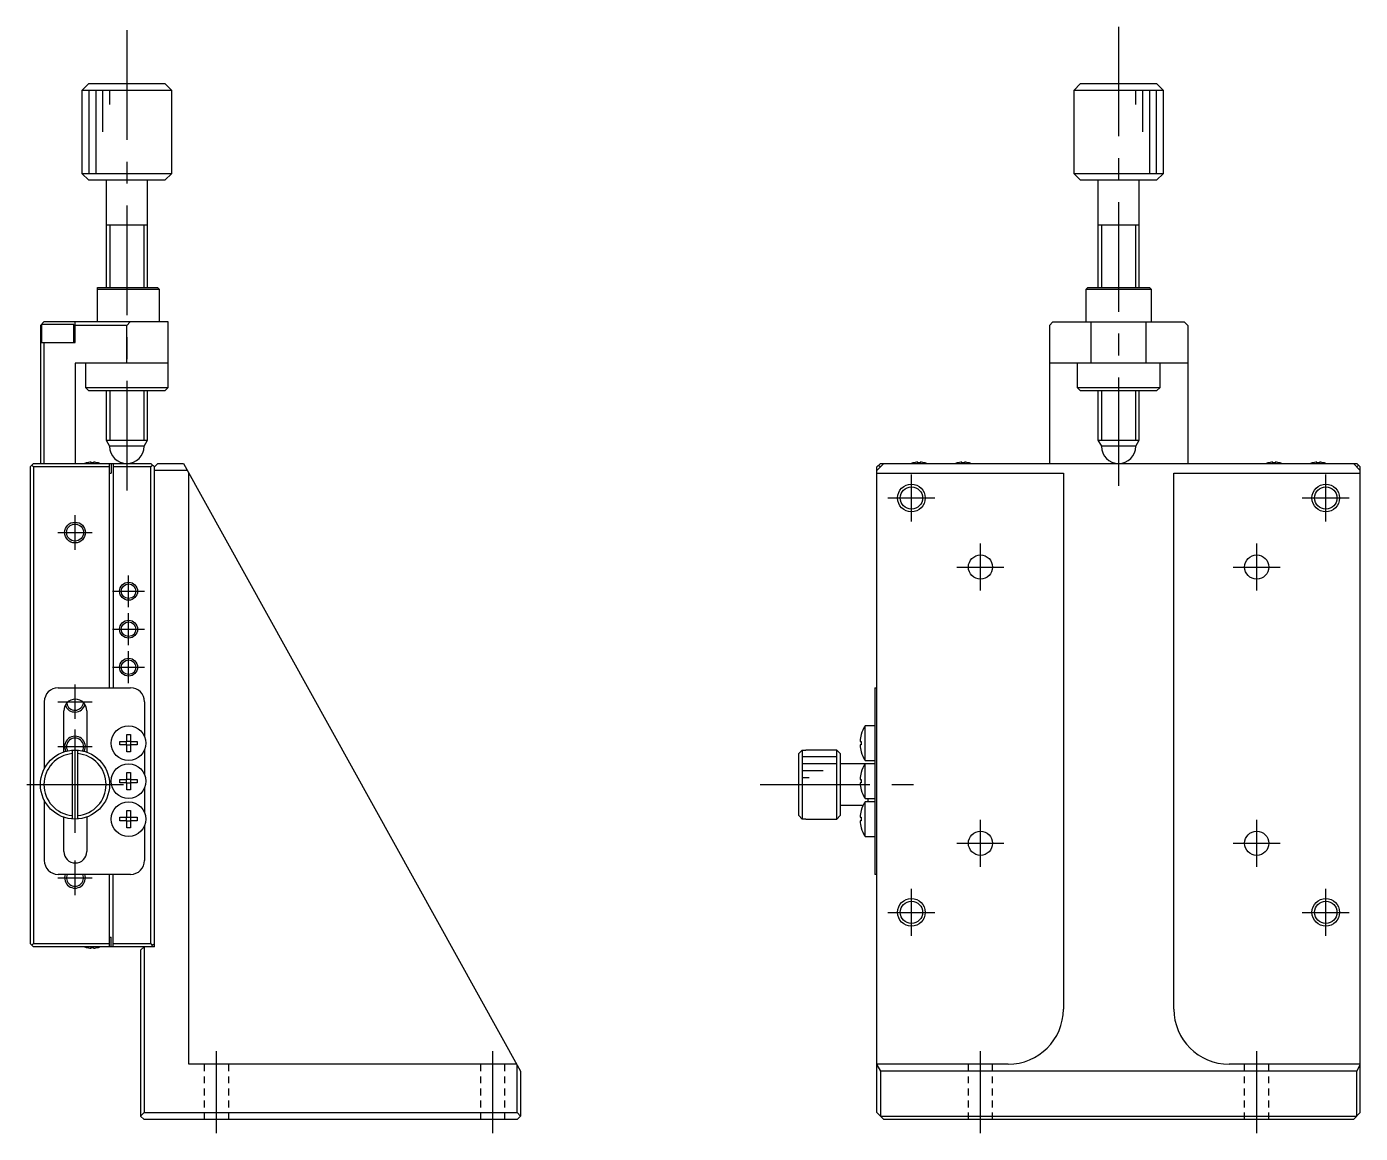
# Model space of a CAD drawing. Extents: x 0 to 447, y -8 to 380.
# Drawn here: x 254.3 to 447.4, y 119.3 to 279.6 of the extents above; entities that cross this region are included whole.
import ezdxf

# ---------------------------------------------------------------- set-up
doc = ezdxf.new("R2010")
doc.units = 0
doc.header["$LTSCALE"] = 0.5
doc.linetypes.add('CENTER', pattern=[50.8, 31.75, -6.35, 6.35, -6.35])
doc.linetypes.add('DASHED', pattern=[3.5, 2, -1.5])
for name, color, linetype in [('MSM_CENTER', 1, 'CENTER'), ('MSM_CONTINUOUS', 7, 'CONTINUOUS'), ('MSM_DASHED', 4, 'DASHED'), ('MSM_NARROW', 5, 'CONTINUOUS')]:
    doc.layers.add(name, color=color, linetype=linetype)

msp = doc.modelspace()

# ---------------------------------------------------------------- linework, layer by layer
at = {"layer": 'MSM_CENTER'}
for p, q in [((268.796504, 279.095783), (268.796504, 209.595783)), ((412.402574, 279.595783), (412.402574, 213.095783)), ((382.402574, 207.945783), (382.402574, 214.745783)), ((442.402574, 207.945783), (442.402574, 214.745783)), ((379.002574, 211.345783), (385.802574, 211.345783)), ((439.002574, 211.345783), (445.802574, 211.345783)), ((261.296504, 203.845783), (261.296504, 208.845783)), ((258.796504, 206.345783), (263.796504, 206.345783)), ((392.402574, 197.945783), (392.402574, 204.745783)), ((432.402574, 197.945783), (432.402574, 204.745783)), ((389.002574, 201.345783), (395.802574, 201.345783)), ((429.002574, 201.345783), (435.802574, 201.345783)), ((269.046504, 195.545783), (269.046504, 200.145783)), ((266.746504, 197.845783), (271.346504, 197.845783)), ((269.046504, 190.045783), (269.046504, 194.645783)), ((266.746504, 192.345783), (271.346504, 192.345783)), ((269.046504, 184.545783), (269.046504, 189.145783)), ((266.746504, 186.845783), (271.346504, 186.845783)), ((261.296504, 179.345783), (261.296504, 184.345783)), ((258.796504, 181.845783), (263.796504, 181.845783)), ((261.296504, 162.845783), (261.296504, 177.845783)), ((258.796504, 175.345783), (263.796504, 175.345783)), ((254.296504, 169.845783), (268.296504, 169.845783)), ((360.502574, 169.845783), (383.502574, 169.845783)), ((392.402574, 157.945783), (392.402574, 164.745783)), ((432.402574, 157.945783), (432.402574, 164.745783)), ((389.002574, 161.345783), (395.802574, 161.345783)), ((429.002574, 161.345783), (435.802574, 161.345783)), ((261.296504, 153.845783), (261.296504, 158.845783)), ((258.796504, 156.345783), (263.796504, 156.345783)), ((382.402574, 147.945783), (382.402574, 154.745783)), ((442.402574, 147.945783), (442.402574, 154.745783)), ((379.002574, 151.345783), (385.802574, 151.345783)), ((439.002574, 151.345783), (445.802574, 151.345783)), ((281.796504, 119.345783), (281.796504, 131.247807)), ((321.796504, 119.345783), (321.796504, 131.247807)), ((392.402574, 119.345783), (392.402574, 131.247807)), ((432.402574, 119.345783), (432.402574, 131.247807))]:
    msp.add_line(p, q, dxfattribs=at)
at = {"layer": 'MSM_CONTINUOUS'}
for p, q in [((263.296504, 271.345783), (262.296504, 270.345783)), ((263.296504, 271.345783), (274.296504, 271.345783)), ((275.296504, 270.345783), (274.296504, 271.345783)), ((406.902574, 271.345783), (405.902574, 270.345783)), ((406.902574, 271.345783), (417.902574, 271.345783)), ((418.902574, 270.345783), (417.902574, 271.345783)), ((262.296504, 270.345783), (262.296504, 258.345783)), ((275.296504, 270.345783), (262.296504, 270.345783)), ((275.296504, 258.345783), (275.296504, 270.345783)), ((405.902574, 270.345783), (405.902574, 258.345783)), ((418.902574, 270.345783), (405.902574, 270.345783)), ((418.902574, 258.345783), (418.902574, 270.345783)), ((262.296504, 258.345783), (275.296504, 258.345783)), ((262.296504, 258.345783), (263.296504, 257.345783)), ((274.296504, 257.345783), (263.296504, 257.345783)), ((265.796504, 257.345783), (265.796504, 241.845783)), ((271.796504, 241.845783), (271.796504, 257.345783)), ((274.296504, 257.345783), (275.296504, 258.345783)), ((405.902574, 258.345783), (418.902574, 258.345783)), ((405.902574, 258.345783), (406.902574, 257.345783)), ((417.902574, 257.345783), (406.902574, 257.345783)), ((409.402574, 257.345783), (409.402574, 241.845802)), ((415.402574, 241.845802), (415.402574, 257.345783)), ((417.902574, 257.345783), (418.902574, 258.345783)), ((271.796509, 250.845783), (265.796499, 250.845783)), ((415.402579, 250.845783), (409.402569, 250.845783)), ((264.546504, 241.845783), (273.246504, 241.845783)), ((264.546504, 236.845783), (264.546504, 241.845783)), ((273.546504, 241.545783), (264.546504, 241.545783)), ((273.546504, 241.545783), (273.246504, 241.845783)), ((273.546504, 236.845783), (273.546504, 241.545783)), ((407.952574, 241.845783), (407.652574, 241.545783)), ((417.152574, 241.545783), (407.652574, 241.545783)), ((407.652574, 241.545783), (407.652574, 236.845783)), ((407.952574, 241.845783), (416.852574, 241.845783)), ((417.152574, 241.545783), (416.852574, 241.845783)), ((417.152574, 236.845783), (417.152574, 241.545783)), ((256.296504, 236.345783), (256.796504, 236.845783)), ((256.296504, 236.345783), (256.296504, 216.345783)), ((256.446504, 236.445783), (256.446504, 233.845783)), ((261.146504, 236.445783), (256.446504, 236.445783)), ((274.796504, 236.845783), (256.796504, 236.845783)), ((261.146504, 233.845783), (261.146504, 236.445783)), ((261.296504, 233.845783), (261.296504, 236.845783)), ((268.796504, 236.345783), (261.296504, 236.345783)), ((268.796502, 230.845783), (268.796504, 236.345783)), ((269.296504, 236.845783), (268.796504, 236.345783)), ((274.796504, 227.345783), (274.796504, 236.845783)), ((402.402574, 236.345783), (402.902574, 236.845783)), ((402.402574, 236.345783), (402.402574, 216.345783)), ((402.902574, 236.845783), (421.902574, 236.845783)), ((408.402574, 236.845783), (408.402574, 230.845783)), ((416.402574, 230.845783), (416.402574, 236.845783)), ((422.402574, 236.345783), (421.902574, 236.845783)), ((422.402574, 236.345783), (422.402574, 216.345783)), ((256.296504, 233.845783), (261.296504, 233.845783)), ((256.796504, 233.845783), (256.796504, 216.345783)), ((261.296504, 230.845783), (261.296504, 216.345783)), ((274.796504, 230.845783), (261.296504, 230.845783)), ((262.796504, 230.845783), (262.796504, 227.345783)), ((422.402574, 230.845783), (402.402572, 230.845783)), ((406.402574, 230.845783), (406.402574, 227.345783)), ((418.402574, 227.345783), (418.402574, 230.845783)), ((262.796504, 227.345783), (263.296504, 226.845783)), ((262.796504, 227.345783), (274.796504, 227.345783)), ((274.296504, 226.845783), (263.296504, 226.845783)), ((265.796504, 226.845783), (265.796504, 219.711808)), ((271.796504, 219.711808), (271.796504, 226.845783)), ((274.296504, 226.845783), (274.796504, 227.345783)), ((406.402574, 227.345783), (418.402574, 227.345783)), ((406.402574, 227.345783), (406.902574, 226.845783)), ((417.902574, 226.845783), (406.902574, 226.845783)), ((409.402574, 226.845764), (409.402574, 219.711808)), ((415.402574, 219.711808), (415.402574, 226.845764)), ((417.902574, 226.845783), (418.402574, 227.345783)), ((265.796504, 219.711808), (271.796504, 219.711808)), ((265.796504, 219.711808), (266.296504, 218.845783)), ((271.296504, 218.845783), (266.296504, 218.845783)), ((271.296504, 218.845783), (271.796504, 219.711808)), ((409.402574, 219.711808), (415.402574, 219.711808)), ((409.402574, 219.711808), (409.902574, 218.845783)), ((414.902574, 218.845783), (409.902574, 218.845783)), ((414.902574, 218.845783), (415.402574, 219.711808)), ((255.296504, 216.345783), (254.796504, 215.845783)), ((255.296504, 216.345783), (272.296504, 216.345783)), ((262.910142, 216.415305), (262.907888, 216.419927)), ((263.616504, 216.415305), (263.616504, 216.535642)), ((263.976504, 216.415305), (263.616504, 216.415305)), ((263.976504, 216.535642), (263.976504, 216.415305)), ((264.685119, 216.419927), (264.682865, 216.415305)), ((266.296504, 183.845783), (266.296504, 216.345783)), ((266.546504, 216.345783), (266.546504, 214.945783)), ((266.796504, 216.345783), (266.796504, 183.845783)), ((272.296504, 216.345783), (272.796504, 215.845783)), ((272.796504, 215.845783), (273.296504, 216.345783)), ((273.296504, 216.345783), (277.017307, 216.345783)), ((277.017307, 216.345783), (325.796504, 128.345783)), ((378.402574, 216.345783), (377.402574, 215.345783)), ((377.402574, 215.845783), (377.902574, 216.345783)), ((377.902574, 216.345783), (446.902574, 216.345783)), ((382.616213, 216.415305), (382.613958, 216.419927)), ((383.322574, 216.415305), (383.322574, 216.535642)), ((383.682574, 216.415305), (383.322574, 216.415305)), ((383.682574, 216.535642), (383.682574, 216.415305)), ((384.39119, 216.419927), (384.388936, 216.415305)), ((389.016213, 216.415305), (389.013958, 216.419927)), ((389.722574, 216.415305), (389.722574, 216.535642)), ((390.082574, 216.415305), (389.722574, 216.415305)), ((390.082574, 216.535642), (390.082574, 216.415305)), ((390.79119, 216.419927), (390.788936, 216.415305)), ((434.016213, 216.415305), (434.013958, 216.419927)), ((434.722574, 216.415305), (434.722574, 216.535642)), ((435.082574, 216.415305), (434.722574, 216.415305)), ((435.082574, 216.535642), (435.082574, 216.415305)), ((435.79119, 216.419927), (435.788936, 216.415305)), ((440.416213, 216.415305), (440.413958, 216.419927)), ((441.122574, 216.415305), (441.122574, 216.535642)), ((441.482574, 216.415305), (441.122574, 216.415305)), ((441.482574, 216.535642), (441.482574, 216.415305)), ((442.19119, 216.419927), (442.188936, 216.415305)), ((447.402574, 215.345783), (446.402574, 216.345783)), ((447.402574, 215.845783), (446.902574, 216.345783)), ((254.796504, 215.845783), (254.796504, 146.845783)), ((255.296504, 215.845783), (255.046504, 216.095783)), ((255.296504, 215.845783), (255.296504, 146.845783)), ((266.296504, 215.845783), (255.296504, 215.845783)), ((266.296504, 214.945783), (266.546504, 214.945783)), ((272.296504, 215.845783), (266.796504, 215.845783)), ((272.546504, 216.095783), (272.296504, 215.845783)), ((272.296504, 146.845783), (272.296504, 215.845783)), ((272.796504, 146.345783), (272.796504, 215.845783)), ((277.571616, 215.345783), (272.796504, 215.345783)), ((277.796504, 129.345783), (277.796504, 214.940075)), ((377.402574, 122.345783), (377.402574, 215.845783)), ((377.402574, 214.940075), (404.402574, 214.940075)), ((377.652574, 216.095783), (377.902574, 215.845783)), ((404.402574, 214.940075), (404.402574, 137.345783)), ((420.402574, 214.940075), (447.402574, 214.940075)), ((420.402574, 137.345783), (420.402574, 214.940075)), ((446.902574, 215.845783), (447.152574, 216.095783)), ((447.402574, 122.345783), (447.402574, 215.845783)), ((258.846504, 183.845783), (269.346504, 183.845783)), ((377.102572, 183.845783), (377.102572, 156.845783)), ((377.102574, 183.845783), (377.402574, 183.845783)), ((256.846504, 181.845783), (256.846504, 172.125586)), ((271.346504, 181.845783), (271.346504, 176.825579)), ((259.696504, 174.582871), (259.696504, 180.545783)), ((262.996504, 180.545783), (262.996504, 174.54791)), ((377.102574, 178.345783), (375.710917, 178.345783)), ((375.710917, 173.345783), (375.710917, 178.345783)), ((267.787914, 176.105783), (268.786504, 176.105783)), ((267.787914, 175.585783), (267.787914, 176.105783)), ((268.745129, 175.585783), (268.745129, 176.105783)), ((268.786504, 177.104372), (269.306504, 177.104372)), ((268.786504, 176.105783), (268.786504, 177.104372)), ((268.786504, 176.147158), (269.306504, 176.147158)), ((269.306504, 177.104372), (269.306504, 176.105783)), ((269.306504, 176.105783), (270.305093, 176.105783)), ((269.347878, 176.105783), (269.347878, 175.585783)), ((270.305093, 176.105783), (270.305093, 175.585783)), ((374.967622, 176.105783), (375.139994, 176.105783)), ((375.133138, 177.107716), (375.139994, 177.104372)), ((375.139994, 176.105783), (375.139994, 175.585783)), ((260.896504, 174.829757), (260.896504, 164.861809)), ((261.696504, 164.861809), (261.696504, 174.829757)), ((268.786504, 175.585783), (267.787914, 175.585783)), ((268.786504, 174.587193), (268.786504, 175.585783)), ((269.306504, 175.544408), (268.786504, 175.544408)), ((269.306504, 174.587193), (268.786504, 174.587193)), ((269.306504, 175.585783), (269.306504, 174.587193)), ((270.305093, 175.585783), (269.306504, 175.585783)), ((271.346504, 174.865987), (271.346504, 171.325579)), ((366.102574, 174.32797), (366.602574, 174.829757)), ((366.102574, 165.363596), (366.102574, 174.32797)), ((366.602574, 174.829757), (366.602574, 164.861809)), ((366.602574, 174.829757), (367.102574, 174.829757)), ((367.102574, 174.829757), (367.102574, 174.845783)), ((371.602574, 174.845783), (367.102574, 174.845783)), ((371.602574, 164.845783), (371.602574, 174.845783)), ((372.102574, 174.345783), (371.602574, 174.845783)), ((372.102574, 174.345783), (372.102574, 165.345783)), ((375.139994, 175.585783), (374.967622, 175.585783)), ((375.139994, 174.587193), (375.133138, 174.58385)), ((377.102574, 172.845783), (372.102574, 172.845783)), ((375.710917, 173.345783), (377.102574, 173.345783)), ((375.710917, 167.845783), (375.710917, 172.845783)), ((267.787914, 170.605783), (268.786504, 170.605783)), ((267.787914, 170.085783), (267.787914, 170.605783)), ((268.786504, 170.085783), (267.787914, 170.085783)), ((268.745129, 170.085783), (268.745129, 170.605783)), ((268.786504, 171.604372), (269.306504, 171.604372)), ((268.786504, 170.605783), (268.786504, 171.604372)), ((268.786504, 170.647158), (269.306504, 170.647158)), ((268.786504, 169.087193), (268.786504, 170.085783)), ((269.306504, 170.044408), (268.786504, 170.044408)), ((269.306504, 171.604372), (269.306504, 170.605783)), ((269.306504, 170.605783), (270.305093, 170.605783)), ((269.306504, 170.085783), (269.306504, 169.087193)), ((270.305093, 170.085783), (269.306504, 170.085783)), ((269.347878, 170.605783), (269.347878, 170.085783)), ((270.305093, 170.605783), (270.305093, 170.085783)), ((374.967622, 170.605783), (375.139994, 170.605783)), ((375.139994, 170.085783), (374.967622, 170.085783)), ((375.133138, 171.607716), (375.139994, 171.604372)), ((375.139994, 170.605783), (375.139994, 170.085783)), ((269.306504, 169.087193), (268.786504, 169.087193)), ((271.346504, 169.365987), (271.346504, 165.825579)), ((375.139994, 169.087193), (375.133138, 169.08385)), ((256.846504, 167.56598), (256.846504, 158.845783)), ((268.786504, 166.104372), (269.306504, 166.104372)), ((268.786504, 165.105783), (268.786504, 166.104372)), ((269.306504, 166.104372), (269.306504, 165.105783)), ((372.102574, 166.845783), (375.421445, 166.845783)), ((375.133138, 166.107716), (375.139994, 166.104372)), ((375.710917, 167.845783), (377.102574, 167.845783)), ((377.102574, 167.345783), (375.710917, 167.345783)), ((375.710917, 162.345783), (375.710917, 167.345783)), ((376.102574, 167.845783), (376.102574, 167.345783)), ((259.696504, 160.145783), (259.696504, 165.108695)), ((262.996504, 165.143656), (262.996504, 160.145783)), ((267.787914, 165.105783), (268.786504, 165.105783)), ((267.787914, 164.585783), (267.787914, 165.105783)), ((268.786504, 164.585783), (267.787914, 164.585783)), ((268.745129, 164.585783), (268.745129, 165.105783)), ((268.786504, 165.147158), (269.306504, 165.147158)), ((268.786504, 163.587193), (268.786504, 164.585783)), ((269.306504, 164.544408), (268.786504, 164.544408)), ((269.306504, 165.105783), (270.305093, 165.105783)), ((269.306504, 164.585783), (269.306504, 163.587193)), ((270.305093, 164.585783), (269.306504, 164.585783)), ((269.347878, 165.105783), (269.347878, 164.585783)), ((270.305093, 165.105783), (270.305093, 164.585783)), ((366.602574, 164.861809), (366.102574, 165.363596)), ((367.102574, 164.861809), (366.602574, 164.861809)), ((367.102574, 164.845783), (367.102574, 164.861809)), ((367.102574, 164.845783), (371.602574, 164.845783)), ((371.602574, 164.845783), (372.102574, 165.345783)), ((374.967622, 165.105783), (375.139994, 165.105783)), ((375.139994, 164.585783), (374.967622, 164.585783)), ((375.139994, 165.105783), (375.139994, 164.585783)), ((269.306504, 163.587193), (268.786504, 163.587193)), ((271.346504, 163.865987), (271.346504, 158.845783)), ((375.139994, 163.587193), (375.133138, 163.58385)), ((375.710917, 162.345783), (377.102574, 162.345783)), ((269.346504, 156.845783), (258.846504, 156.845783)), ((266.296504, 146.345783), (266.296504, 156.845783)), ((266.796504, 146.345783), (266.796504, 156.845783)), ((377.402574, 156.845783), (377.102574, 156.845783)), ((255.296504, 146.345783), (254.796504, 146.845783)), ((255.046504, 146.595783), (255.296504, 146.845783)), ((255.296504, 146.845783), (266.296504, 146.845783)), ((266.296504, 147.745783), (266.546504, 147.745783)), ((266.546504, 146.345783), (266.546504, 147.745783)), ((266.796504, 146.845783), (272.296504, 146.845783)), ((272.296504, 146.845783), (272.546504, 146.595783)), ((272.796504, 146.845783), (272.296504, 146.345783)), ((272.796504, 146.345783), (255.296504, 146.345783)), ((262.907888, 146.271639), (262.910142, 146.276261)), ((263.616504, 146.276261), (263.976504, 146.276261)), ((263.616504, 146.155924), (263.616504, 146.276261)), ((263.976504, 146.155924), (263.976504, 146.276261)), ((264.682865, 146.276261), (264.685119, 146.271639)), ((270.796504, 145.845783), (271.296504, 146.345783)), ((270.796504, 145.845783), (270.796504, 121.845783)), ((271.296504, 146.345783), (271.296504, 122.345783)), ((325.242194, 129.345783), (277.796504, 129.345783)), ((325.296504, 122.345783), (325.296504, 129.247807)), ((325.796504, 128.345783), (325.796504, 121.845783)), ((396.402574, 129.345783), (377.402574, 129.345783)), ((377.402574, 129.247807), (377.902574, 128.345783)), ((446.902574, 128.345783), (377.902574, 128.345783)), ((377.902574, 128.345783), (377.902574, 121.845783)), ((447.402574, 129.345783), (428.402574, 129.345783)), ((446.902574, 128.345783), (447.402574, 129.247807)), ((446.902574, 121.845783), (446.902574, 128.345783)), ((271.296504, 122.345783), (270.796504, 121.845783)), ((271.296504, 121.345783), (270.796504, 121.845783)), ((271.296504, 122.345783), (325.296504, 122.345783)), ((325.796504, 121.845783), (325.296504, 122.345783)), ((325.296504, 121.345783), (325.796504, 121.845783)), ((378.402574, 121.345783), (377.402574, 122.345783)), ((377.902574, 121.845783), (446.902574, 121.845783)), ((447.402574, 122.345783), (446.402574, 121.345783)), ((325.296504, 121.345783), (271.296504, 121.345783)), ((446.402574, 121.345783), (378.402574, 121.345783))]:
    msp.add_line(p, q, dxfattribs=at)
for centre, radius in [((382.402574, 211.345783), 1.621), ((442.402574, 211.345783), 1.621), ((261.296504, 206.345783), 1.2295), ((392.402574, 201.345783), 1.75), ((432.402574, 201.345783), 1.75), ((269.046504, 197.845783), 1.0565), ((269.046504, 192.345783), 1.0565), ((269.046504, 186.845783), 1.0565), ((269.046504, 175.845783), 2.5), ((261.296504, 169.845783), 5), ((269.046504, 170.345783), 2.5), ((269.046504, 164.845783), 2.5), ((392.402574, 161.345783), 1.75), ((432.402574, 161.345783), 1.75), ((382.402574, 151.345783), 1.621), ((442.402574, 151.345783), 1.621)]:
    msp.add_circle(centre, radius, dxfattribs=at)
for centre, radius, start, end in [((268.796504, 218.845783), 2.5, 180, 0), ((412.402574, 218.845783), 2.5, 180, 0), ((263.796504, 213.345783), 3.2, 106.122533, 110.364135), ((263.796504, 213.345783), 3.194933, 93.229709, 106.106712), ((263.796504, 213.345783), 3.194933, 73.893288, 86.770291), ((263.796504, 213.345783), 3.2, 69.635865, 73.877467), ((383.502574, 213.345783), 3.2, 106.122533, 110.364135), ((383.502574, 213.345783), 3.194933, 93.229709, 106.106712), ((383.502574, 213.345783), 3.194933, 73.893288, 86.770291), ((383.502574, 213.345783), 3.2, 69.635865, 73.877467), ((389.902574, 213.345783), 3.2, 106.122533, 110.364135), ((389.902574, 213.345783), 3.194933, 93.229709, 106.106712), ((389.902574, 213.345783), 3.194933, 73.893288, 86.770291), ((389.902574, 213.345783), 3.2, 69.635865, 73.877467), ((434.902574, 213.345783), 3.2, 106.122533, 110.364135), ((434.902574, 213.345783), 3.194933, 93.229709, 106.106712), ((434.902574, 213.345783), 3.194933, 73.893288, 86.770291), ((434.902574, 213.345783), 3.2, 69.635865, 73.877467), ((441.302574, 213.345783), 3.2, 106.122533, 110.364135), ((441.302574, 213.345783), 3.194933, 93.229709, 106.106712), ((441.302574, 213.345783), 3.194933, 73.893288, 86.770291), ((441.302574, 213.345783), 3.2, 69.635865, 73.877467), ((258.846504, 181.845783), 2, 90, 180), ((269.346504, 181.845783), 2, 0, 90), ((261.346504, 180.545783), 1.65, 0, 180), ((261.296504, 181.845783), 1.2295, 190.86232753, 353.5428688), ((379.452574, 175.845783), 4.5, 146.251011, 163.714157), ((261.296504, 175.345783), 1.2295, 330.00283599, 209.99716401), ((379.452574, 175.845783), 4.492483, 163.73057, 176.682184), ((261.296504, 169.845783), 4.5, 95.099689, 264.900311), ((261.296504, 169.845783), 4.5, 275.099689, 84.900311), ((379.452574, 175.845783), 4.492483, 183.317816, 196.26943), ((379.452574, 175.845783), 4.5, 196.285843, 213.748989), ((379.452574, 170.345783), 4.5, 146.251011, 163.714157), ((379.452574, 170.345783), 4.492483, 163.73057, 176.682184), ((379.452574, 170.345783), 4.492483, 183.317816, 196.26943), ((379.452574, 170.345783), 4.5, 196.285843, 213.748989), ((379.452574, 164.845783), 4.492483, 163.73057, 176.682184), ((379.452574, 164.845783), 4.5, 146.251011, 163.714157), ((379.452574, 164.845783), 4.492483, 183.317816, 196.26943), ((379.452574, 164.845783), 4.5, 196.285843, 213.748989), ((258.846504, 158.845783), 2, 180, 270), ((261.346504, 160.145783), 1.65, 180, 0), ((269.346504, 158.845783), 2, 270, 0), ((261.296504, 156.345783), 1.2295, 156.00421868, 23.99578132), ((263.796504, 149.345783), 3.2, 249.635865, 253.877467), ((263.796504, 149.345783), 3.194933, 253.893288, 266.770291), ((263.796504, 149.345783), 3.194933, 273.229709, 286.106712), ((263.796504, 149.345783), 3.2, 286.122533, 290.364135), ((396.402574, 137.345783), 8, 270, 0), ((428.402574, 137.345783), 8, 180, 270)]:
    msp.add_arc(centre, radius, start, end, dxfattribs=at)
at = {"layer": 'MSM_DASHED'}
for p, q in [((280.046504, 121.345783), (280.046504, 129.247807)), ((283.546504, 121.345783), (283.546504, 129.247807)), ((320.046504, 121.345783), (320.046504, 129.247807)), ((323.546504, 121.345783), (323.546504, 129.247807)), ((390.652574, 121.345783), (390.652574, 129.247807)), ((394.152574, 121.345783), (394.152574, 129.247807)), ((430.652574, 121.345783), (430.652574, 129.247807)), ((434.152574, 121.345783), (434.152574, 129.247807))]:
    msp.add_line(p, q, dxfattribs=at)
at = {"layer": 'MSM_NARROW'}
for p, q in [((263.296504, 270.345783), (263.296504, 258.345783)), ((264.296504, 270.345783), (264.296504, 258.345783)), ((265.296504, 270.345783), (265.296504, 264.345783)), ((266.296504, 270.345783), (266.296504, 268.345783)), ((414.902574, 268.345783), (414.902574, 270.345783)), ((415.902574, 264.345783), (415.902574, 270.345783)), ((416.902574, 258.345783), (416.902574, 270.345783)), ((417.902574, 258.345783), (417.902574, 270.345783)), ((266.338004, 250.850802), (266.338004, 241.850802)), ((271.255004, 250.850802), (271.255004, 241.850802)), ((409.944074, 250.850802), (409.944074, 241.850802)), ((414.861074, 250.850802), (414.861074, 241.850802)), ((266.338004, 226.845763), (266.338004, 219.711789)), ((271.255004, 226.845763), (271.255004, 219.711789)), ((409.944074, 226.845763), (409.944074, 219.711789)), ((414.861074, 226.845763), (414.861074, 219.711789)), ((371.602574, 173.845783), (366.602574, 173.845783)), ((371.602574, 172.845783), (366.602574, 172.845783)), ((369.602574, 171.845783), (366.602574, 171.845783)), ((367.602574, 170.845783), (366.602574, 170.845783))]:
    msp.add_line(p, q, dxfattribs=at)
for centre, radius in [((382.402574, 211.345783), 2), ((442.402574, 211.345783), 2), ((261.296504, 206.345783), 1.5), ((269.046504, 197.845783), 1.3), ((269.046504, 192.345783), 1.3), ((269.046504, 186.845783), 1.3), ((382.402574, 151.345783), 2), ((442.402574, 151.345783), 2)]:
    msp.add_circle(centre, radius, dxfattribs=at)
for centre, start, end in [((261.296504, 181.845783), 200.41794699, 343.98724933), ((261.296504, 175.345783), 332.96430821, 207.03569179), ((261.296504, 156.345783), 160.52877937, 19.47122063)]:
    msp.add_arc(centre, 1.5, start, end, dxfattribs=at)

doc.saveas('drawing.dxf')
